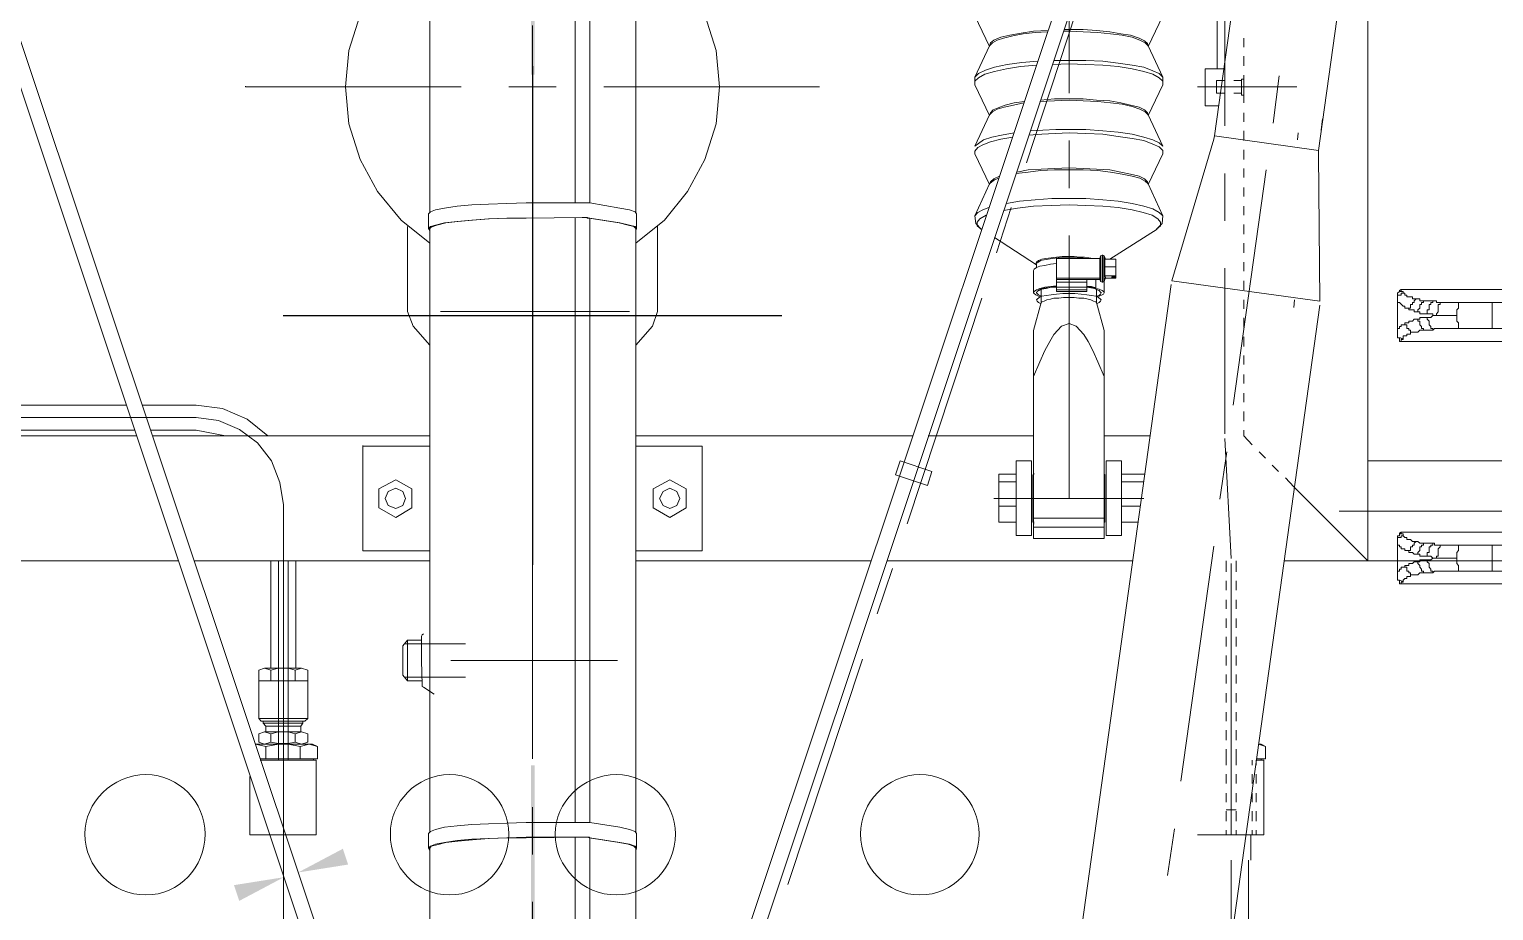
# Model space of a CAD drawing. Header units: millimetres. Extents: x 25083 to 52777, y 24772 to 45779.
# Drawn here: x 49317 to 49610.7, y 36338.2 to 36515 of the extents above; entities that cross this region are included whole.
import ezdxf

# ---------------------------------------------------------------- set-up
doc = ezdxf.new("R2010")
doc.units = ezdxf.units.MM
doc.layers.add('小车', color=7, linetype='Continuous')
doc.styles.get("Standard").update_dxf_attribs({"font": ''})
doc.styles.get('Standard').set_extended_font_data('SimSun')
doc.dimstyles.new('15', dxfattribs={"dimtxt": 15, "dimasz": 10, "dimexe": 2, "dimexo": 1, "dimgap": 1, "dimtad": 1, "dimdsep": 46, "dimtxsty": 'Standard', "dimcen": 2.5, "dimadec": 0, "dimazin": 0, "dimtfac": 1, "dimtmove": 2, "dimatfit": 3, "dimfxl": 1, "dimtolj": 1, "dimarcsym": 0})

# ---------------------------------------------------------------- blocks, each defined once
blk = doc.blocks.new('zw$D2F4')
h = blk.add_hatch(color=7)
edge = h.paths.add_edge_path(flags=0)
edge.add_spline(control_points=[(528.44, 625.37), (528.44, 625.37), (528.44, 636.14), (528.44, 636.14), (528.44, 636.14), (527.7, 636.14), (527.7, 636.14), (527.7, 636.14), (527.7, 625.37), (527.7, 625.37), (527.7, 625.37), (528.44, 625.37), (528.44, 625.37), (528.44, 625.37), (528.44, 625.37), (528.44, 625.37)], knot_values=[0, 0, 0, 0, 1, 1, 1, 2, 2, 2, 3, 3, 3, 4, 4, 4, 5, 5, 5, 5], degree=3, periodic=0)
edge = h.paths.add_edge_path(flags=0)
edge.add_spline(control_points=[(528.44, 646.91), (528.44, 646.91), (528.44, 678.84), (528.44, 678.84), (528.44, 678.84), (527.7, 678.84), (527.7, 678.84), (527.7, 678.84), (527.7, 646.91), (527.7, 646.91), (527.7, 646.91), (528.44, 646.91), (528.44, 646.91), (528.44, 646.91), (528.44, 646.91), (528.44, 646.91)], knot_values=[0, 0, 0, 0, 1, 1, 1, 2, 2, 2, 3, 3, 3, 4, 4, 4, 5, 5, 5, 5], degree=3, periodic=0)
edge = h.paths.add_edge_path(flags=0)
edge.add_spline(control_points=[(528.44, 689.24), (528.44, 689.24), (528.44, 700.01), (528.44, 700.01), (528.44, 700.01), (527.7, 700.01), (527.7, 700.01), (527.7, 700.01), (527.7, 689.24), (527.7, 689.24), (527.7, 689.24), (528.44, 689.24), (528.44, 689.24), (528.44, 689.24), (528.44, 689.24), (528.44, 689.24)], knot_values=[0, 0, 0, 0, 1, 1, 1, 2, 2, 2, 3, 3, 3, 4, 4, 4, 5, 5, 5, 5], degree=3, periodic=0)
edge = h.paths.add_edge_path(flags=0)
edge.add_spline(control_points=[(528.44, 710.78), (528.44, 710.78), (528.44, 742.72), (528.44, 742.72), (528.44, 742.72), (527.7, 742.72), (527.7, 742.72), (527.7, 742.72), (527.7, 710.78), (527.7, 710.78), (527.7, 710.78), (528.44, 710.78), (528.44, 710.78), (528.44, 710.78), (528.44, 710.78), (528.44, 710.78)], knot_values=[0, 0, 0, 0, 1, 1, 1, 2, 2, 2, 3, 3, 3, 4, 4, 4, 5, 5, 5, 5], degree=3, periodic=0)
h = blk.add_hatch(color=7)
edge = h.paths.add_edge_path(flags=0)
edge.add_spline(control_points=[(528.44, 369.87), (528.44, 369.87), (528.44, 380.64), (528.44, 380.64), (528.44, 380.64), (527.7, 380.64), (527.7, 380.64), (527.7, 380.64), (527.7, 369.87), (527.7, 369.87), (527.7, 369.87), (528.44, 369.87), (528.44, 369.87), (528.44, 369.87), (528.44, 369.87), (528.44, 369.87)], knot_values=[0, 0, 0, 0, 1, 1, 1, 2, 2, 2, 3, 3, 3, 4, 4, 4, 5, 5, 5, 5], degree=3, periodic=0)
edge = h.paths.add_edge_path(flags=0)
edge.add_spline(control_points=[(528.44, 391.04), (528.44, 391.04), (528.44, 422.98), (528.44, 422.98), (528.44, 422.98), (527.7, 422.98), (527.7, 422.98), (527.7, 422.98), (527.7, 391.04), (527.7, 391.04), (527.7, 391.04), (528.44, 391.04), (528.44, 391.04), (528.44, 391.04), (528.44, 391.04), (528.44, 391.04)], knot_values=[0, 0, 0, 0, 1, 1, 1, 2, 2, 2, 3, 3, 3, 4, 4, 4, 5, 5, 5, 5], degree=3, periodic=0)
edge = h.paths.add_edge_path(flags=0)
edge.add_spline(control_points=[(528.44, 433.75), (528.44, 433.75), (528.44, 444.52), (528.44, 444.52), (528.44, 444.52), (527.7, 444.52), (527.7, 444.52), (527.7, 444.52), (527.7, 433.75), (527.7, 433.75), (527.7, 433.75), (528.44, 433.75), (528.44, 433.75), (528.44, 433.75), (528.44, 433.75), (528.44, 433.75)], knot_values=[0, 0, 0, 0, 1, 1, 1, 2, 2, 2, 3, 3, 3, 4, 4, 4, 5, 5, 5, 5], degree=3, periodic=0)
edge = h.paths.add_edge_path(flags=0)
edge.add_spline(control_points=[(528.44, 454.91), (528.44, 454.91), (528.44, 486.85), (528.44, 486.85), (528.44, 486.85), (527.7, 486.85), (527.7, 486.85), (527.7, 486.85), (527.7, 454.91), (527.7, 454.91), (527.7, 454.91), (528.44, 454.91), (528.44, 454.91), (528.44, 454.91), (528.44, 454.91), (528.44, 454.91)], knot_values=[0, 0, 0, 0, 1, 1, 1, 2, 2, 2, 3, 3, 3, 4, 4, 4, 5, 5, 5, 5], degree=3, periodic=0)
for p, q in [((527.99, 627.09), (527.99, 527.09)), ((477.99, 577.09), (577.99, 577.09))]:
    blk.add_line(p, q)
at = {"color": 7, "lineweight": 5}
for points in [[(701.87, 581.92), (701.5, 581.55), (701.5, 580.81)], [(968.13, 582.29), (702.24, 582.29)], [(702.24, 582.29), (702.24, 581.92)], [(702.24, 581.92), (702.61, 581.92), (702.61, 581.55)], [(702.61, 581.55), (702.24, 581.55), (702.24, 581.18), (701.5, 581.18), (701.5, 580.81)], [(701.5, 580.81), (701.5, 580.06)], [(701.5, 580.06), (701.5, 574.12)], [(703.73, 578.21), (703.73, 578.58), (702.98, 578.58), (702.98, 578.95), (702.61, 578.95), (701.87, 579.69), (701.5, 579.69), (701.5, 580.06)], [(702.61, 581.55), (702.98, 581.55), (702.98, 581.18), (703.35, 581.18), (703.35, 580.81), (704.47, 580.81), (704.47, 580.43), (704.84, 580.43), (705.21, 580.43)], [(705.21, 580.43), (704.84, 580.06), (704.84, 579.69), (704.47, 579.69), (704.47, 579.32), (704.1, 579.32), (704.1, 578.58), (703.73, 578.58), (703.73, 578.21)], [(705.21, 580.43), (705.95, 580.43), (705.95, 580.06), (706.7, 580.06)], [(706.7, 580.06), (706.7, 579.69), (706.32, 579.69), (706.32, 579.32), (705.95, 579.32), (705.95, 578.58), (705.58, 578.21), (705.58, 577.83)], [(706.7, 580.06), (708.55, 580.06)], [(708.55, 580.06), (708.55, 579.69), (708.18, 579.69), (708.18, 579.32), (707.81, 579.32), (707.81, 578.21), (707.44, 578.21), (707.44, 577.46)], [(708.55, 580.06), (709.3, 580.06), (709.3, 579.69), (710.41, 579.69)], [(710.41, 579.69), (710.04, 579.69), (710.04, 579.32), (709.67, 579.32), (709.67, 578.21), (709.67, 577.83), (709.3, 577.46), (709.3, 577.09)], [(710.41, 579.69), (714.12, 579.69)], [(714.12, 579.69), (713.75, 579.69), (713.75, 578.58), (713.38, 578.21), (713.38, 577.09)], [(953.65, 579.69), (714.12, 579.69)], [(720.44, 574.49), (720.44, 579.69)], [(705.58, 576.35), (704.84, 576.35), (704.47, 575.98), (703.73, 575.98), (703.73, 575.61), (702.98, 575.61)], [(703.73, 578.21), (704.84, 578.21), (704.84, 577.83), (705.58, 577.83)], [(705.58, 577.83), (705.95, 577.83), (705.95, 577.46), (707.44, 577.46)], [(705.58, 576.35), (705.95, 576.35), (705.95, 576.72), (707.44, 576.72)], [(706.7, 574.12), (706.7, 574.49), (706.32, 574.49), (706.32, 574.86), (705.95, 575.24), (705.95, 575.98), (705.58, 575.98), (705.58, 576.35)], [(709.3, 577.09), (708.55, 577.09), (708.55, 577.46), (707.44, 577.46)], [(713.38, 577.09), (708.55, 577.09), (708.18, 576.72), (707.44, 576.72)], [(708.55, 574.12), (708.55, 574.49), (708.18, 574.49), (708.18, 574.86), (707.81, 575.24), (707.81, 575.98), (707.44, 576.35), (707.44, 576.72)], [(713.38, 577.09), (709.3, 577.09)], [(713.38, 577.09), (713.38, 575.98), (713.75, 575.61), (713.75, 574.49), (714.12, 574.49)], [(701.5, 574.12), (701.5, 574.49), (701.87, 574.49), (701.87, 574.86), (702.24, 574.86), (702.24, 575.24), (702.98, 575.24), (702.98, 575.61)], [(701.5, 574.12), (701.5, 572.64)], [(702.61, 572.26), (702.61, 573.01), (703.35, 573.01), (703.35, 573.38), (704.1, 573.38), (704.1, 573.75), (704.47, 573.75)], [(702.98, 575.61), (702.98, 575.24), (703.35, 575.24), (703.35, 574.49), (703.73, 574.49), (703.73, 574.12), (704.1, 574.12), (704.1, 573.75), (704.47, 573.75)], [(706.7, 574.12), (705.95, 574.12), (705.58, 573.75), (704.47, 573.75)], [(708.55, 574.12), (706.7, 574.12)], [(714.12, 574.49), (708.92, 574.49), (708.55, 574.12)], [(953.65, 574.49), (714.12, 574.49)], [(701.5, 572.64), (701.87, 572.64), (701.87, 571.89), (702.24, 571.89)], [(702.61, 572.26), (702.24, 572.26), (702.24, 571.89)], [(702.24, 571.89), (968.13, 571.89)], [(701.87, 533.27), (701.87, 532.9), (701.5, 532.9), (701.5, 532.16)], [(702.61, 532.9), (702.24, 532.9), (702.24, 532.53), (701.5, 532.53), (701.5, 532.16)], [(701.5, 532.16), (701.5, 531.41)], [(968.13, 533.64), (702.24, 533.64)], [(702.24, 533.64), (702.24, 533.27)], [(702.24, 533.27), (702.61, 533.27), (702.61, 532.9)], [(702.61, 532.9), (702.98, 532.53), (703.35, 532.53), (703.35, 532.16), (704.1, 532.16), (704.47, 531.79), (704.84, 531.79), (705.21, 531.79)], [(705.21, 531.79), (704.84, 531.41), (704.84, 531.04), (704.47, 531.04), (704.47, 530.67), (704.1, 530.67), (704.1, 529.93), (703.73, 529.93), (703.73, 529.56)], [(705.21, 531.79), (705.58, 531.79), (705.95, 531.41), (706.7, 531.41)], [(701.5, 531.41), (701.5, 525.47)], [(703.73, 529.56), (703.73, 529.93), (702.98, 529.93), (702.98, 530.3), (702.24, 530.3), (702.24, 530.67), (701.87, 530.67), (701.87, 531.04), (701.5, 531.04), (701.5, 531.41)], [(703.73, 529.56), (704.47, 529.56), (704.84, 529.19), (705.58, 529.19)], [(706.7, 531.41), (706.7, 531.04), (706.32, 531.04), (706.32, 530.67), (705.95, 530.67), (705.95, 529.93), (705.58, 529.56), (705.58, 529.19)], [(705.58, 529.19), (705.95, 529.19), (705.95, 528.82), (707.44, 528.82)], [(706.7, 531.41), (708.55, 531.41)], [(708.55, 531.41), (708.55, 531.04), (708.18, 531.04), (708.18, 530.67), (707.81, 530.67), (707.81, 529.56), (707.44, 529.56), (707.44, 528.82)], [(709.3, 528.44), (708.55, 528.44), (708.18, 528.82), (707.44, 528.82)], [(708.55, 531.41), (708.92, 531.41), (708.92, 531.04), (710.41, 531.04)], [(710.41, 531.04), (710.04, 531.04), (710.04, 530.67), (709.67, 530.3), (709.67, 529.56), (709.67, 528.82), (709.3, 528.82), (709.3, 528.44)], [(710.41, 531.04), (714.12, 531.04)], [(714.12, 531.04), (713.75, 531.04), (713.75, 529.93), (713.38, 529.56), (713.38, 528.44)], [(953.65, 531.04), (714.12, 531.04)], [(720.44, 525.84), (720.44, 531.04)], [(701.5, 525.47), (701.5, 525.84), (701.87, 525.84), (701.87, 526.22), (702.24, 526.22), (702.24, 526.59), (702.98, 526.59), (702.98, 526.96)], [(705.58, 527.7), (704.84, 527.7), (704.47, 527.33), (703.73, 527.33), (703.73, 526.96), (702.98, 526.96)], [(702.98, 526.96), (702.98, 526.59), (703.35, 526.59), (703.35, 525.84), (703.73, 525.84), (703.73, 525.47), (704.1, 525.47), (704.1, 525.1), (704.47, 525.1)], [(705.58, 527.7), (705.95, 527.7), (705.95, 528.07), (707.44, 528.07)], [(706.7, 525.47), (706.7, 525.84), (706.32, 525.84), (706.32, 526.22), (705.95, 526.59), (705.95, 526.96), (705.58, 527.33), (705.58, 527.7)], [(713.38, 528.44), (708.55, 528.44), (708.18, 528.07), (707.44, 528.07)], [(708.55, 525.47), (708.55, 525.84), (708.18, 525.84), (708.18, 526.22), (707.81, 526.59), (707.81, 527.33), (707.44, 527.7), (707.44, 528.07)], [(714.12, 525.84), (708.92, 525.84), (708.55, 525.47)], [(713.38, 528.44), (709.3, 528.44)], [(713.38, 528.44), (713.38, 527.33), (713.75, 526.96), (713.75, 525.84), (714.12, 525.84)], [(953.65, 525.84), (714.12, 525.84)], [(701.5, 525.47), (701.5, 523.99)], [(701.5, 523.99), (701.87, 523.99), (701.87, 523.24), (702.24, 523.24)], [(702.61, 523.62), (702.24, 523.62), (702.24, 523.24)], [(702.24, 523.24), (968.13, 523.24)], [(702.61, 523.62), (702.61, 523.99), (702.98, 524.36), (703.35, 524.36), (703.35, 524.73), (704.1, 524.73), (704.1, 525.1), (704.47, 525.1)], [(706.7, 525.47), (705.95, 525.47), (705.58, 525.1), (704.47, 525.1)], [(708.55, 525.47), (706.7, 525.47)]]:
    blk.add_lwpolyline(points, dxfattribs=at)
for points in [[(702.24, 582.29), (701.87, 582.29), (701.87, 581.92), (701.87, 581.92)], [(702.24, 581.92), (702.24, 581.92), (701.87, 581.92), (701.87, 581.92)], [(702.24, 581.92), (702.24, 581.92), (702.24, 581.92), (702.24, 581.92)], [(702.98, 575.61), (702.98, 575.61), (702.98, 575.61), (702.98, 575.61)], [(704.47, 573.75), (704.47, 573.75), (704.47, 573.75), (704.47, 573.75)], [(701.5, 572.64), (701.87, 572.64), (702.24, 572.64), (702.61, 572.26)], [(702.24, 533.64), (701.87, 533.64), (701.87, 533.27), (701.87, 533.27)], [(702.24, 533.27), (702.24, 533.27), (701.87, 533.27), (701.87, 533.27)], [(702.24, 533.27), (702.24, 533.27), (702.24, 533.27), (702.24, 533.27)], [(702.98, 526.96), (702.98, 526.96), (702.98, 526.96), (702.98, 526.96)], [(701.5, 523.99), (701.87, 523.99), (702.24, 523.99), (702.61, 523.62)], [(704.47, 525.1), (704.47, 525.1), (704.47, 525.1), (704.47, 525.1)]]:
    blk.add_open_spline(points, degree=3, dxfattribs=at)
for points in [[(450.46, 484.99), (443.77, 484.99), (438.2, 479.42), (438.2, 473.11), (438.2, 466.43), (443.77, 460.86), (450.46, 460.86), (457.14, 460.86), (462.34, 466.43), (462.34, 473.11), (462.34, 479.42), (457.14, 484.99), (450.46, 484.99)], [(511.36, 484.99), (504.68, 484.99), (499.48, 479.42), (499.48, 473.11), (499.48, 466.43), (504.68, 460.86), (511.36, 460.86), (518.05, 460.86), (523.24, 466.43), (523.24, 473.11), (523.24, 479.42), (518.05, 484.99), (511.36, 484.99)], [(544.78, 484.99), (538.1, 484.99), (532.53, 479.42), (532.53, 473.11), (532.53, 466.43), (538.1, 460.86), (544.78, 460.86), (551.47, 460.86), (556.67, 466.43), (556.67, 473.11), (556.67, 479.42), (551.47, 484.99), (544.78, 484.99)], [(605.69, 484.99), (599, 484.99), (593.8, 479.42), (593.8, 473.11), (593.8, 466.43), (599, 460.86), (605.69, 460.86), (612.37, 460.86), (617.57, 466.43), (617.57, 473.11), (617.57, 479.42), (612.37, 484.99), (605.69, 484.99)]]:
    blk.add_open_spline(points, degree=3, knots=[0, 0, 0, 0, 1, 1, 1, 2, 2, 2, 3, 3, 3, 4, 4, 4, 4], dxfattribs=at)
blk = doc.blocks.new('*D472')
at = {"layer": 'DEFPOINTS', "color": 0}
for p in [(36501.16, 116657.07), (36500.2, 116654.2), (36536.62, 116645.22)]:
    blk.add_point(p, dxfattribs=at)
at = {"layer": '小车', "color": 0, "linetype": 'Continuous', "lineweight": -2}
for p, q in [((36539.79, 116654.71), (36542.96, 116664.19)), ((36502.11, 116656.75), (36538.52, 116644.59)), ((36501.15, 116653.88), (36537.56, 116641.72)), ((36535.67, 116642.36), (36536.62, 116645.22)), ((36532.5, 116632.87), (36529.33, 116623.39))]:
    blk.add_line(p, q, dxfattribs=at)
at = {"layer": '小车', "color": 0}
for points in [[(36538.21, 116655.24), (36541.37, 116654.18), (36536.62, 116645.22)], [(36530.92, 116633.4), (36534.08, 116632.34), (36535.67, 116642.36)]]:
    blk.add_solid(points, dxfattribs=at)
at = {"layer": '小车', "color": 0, "insert": (36529.63, 116624.28), "char_height": 15, "attachment_point": 5, "rotation": 71.5322}
blk.add_mtext('\\A1;3.02', dxfattribs=at)
blk = doc.blocks.new('A$C1A4175F5')
at = {"layer": '小车', "color": 1, "lineweight": 0}
for points in [[(641.414, 664.792), (641.414, 721.066)], [(715.887, 656.393), (717.287, 656.533)], [(726.526, 636.375), (726.526, 656.253)], [(719.246, 651.493), (728.765, 652.753)], [(662.692, 643.514), (709.867, 650.093)], [(571.422, 643.094), (514.587, 643.094)], [(576.461, 643.094), (630.915, 643.094)], [(631.895, 643.094), (655.973, 641.834)], [(643.794, 640.854), (653.313, 642.254)], [(690.129, 641.834), (656.953, 641.834)], [(709.167, 641.834), (699.648, 641.834)], [(766.282, 641.834), (718.686, 641.834)], [(587.24, 633.015), (634.415, 639.594)], [(568.342, 630.355), (577.721, 631.755)], [(643.934, 625.596), (643.934, 595.499)], [(711.267, 602.078), (756.483, 616.917)], [(643.934, 610.617), (696.709, 610.617)], [(706.228, 610.617), (715.747, 610.617)], [(725.266, 610.617), (773.001, 610.617)], [(693.209, 596.059), (702.308, 598.999)], [(638.895, 578.141), (684.11, 593.119)], [(620.837, 572.121), (629.936, 575.201)], [(566.522, 554.203), (611.737, 569.182)], [(726.526, 517.247), (726.526, 560.502)], [(611.457, 486.59), (611.457, 520.047)], [(681.45, 484.49), (681.45, 522.426)], [(726.526, 498.209), (726.526, 507.728)], [(515.427, 502.968), (563.022, 502.968)], [(515.427, 502.968), (563.022, 502.968)], [(572.541, 502.968), (582.06, 502.968)], [(572.541, 502.968), (582.06, 502.968)], [(591.719, 502.968), (621.256, 502.968)], [(591.719, 502.968), (621.256, 502.968)], [(621.256, 502.968), (662.552, 502.968)], [(621.256, 502.968), (662.552, 502.968)], [(664.512, 502.968), (712.247, 502.968)], [(672.211, 502.968), (681.73, 502.968)], [(672.211, 502.968), (681.73, 502.968)], [(691.249, 502.968), (738.844, 502.968)], [(691.249, 502.968), (738.844, 502.968)], [(721.766, 502.968), (731.285, 502.968)], [(608.098, 489.53), (608.098, 477.351)], [(614.817, 489.53), (614.817, 477.351)], [(726.526, 445.434), (726.526, 488.69)], [(576.461, 452.994), (544.124, 452.994)], [(576.461, 452.994), (642.674, 452.994)], [(660.172, 435.495), (659.613, 439.975), (657.793, 444.174), (655.133, 447.814), (651.493, 450.614), (647.154, 452.294), (642.674, 452.994)], [(660.172, 381.601), (660.172, 435.495)]]:
    blk.add_lwpolyline(points, dxfattribs=at)
at = {"layer": '小车', "color": 7, "lineweight": 0}
for points in [[(631.475, 670.531), (631.475, 713.087)], [(651.493, 670.531), (651.493, 713.087)], [(713.787, 660.592), (971.501, 696.569)], [(631.475, 670.531), (631.475, 653.733)], [(631.475, 670.531), (646.314, 655.693)], [(666.472, 670.531), (631.475, 670.531)], [(785.46, 670.531), (631.475, 670.531)], [(651.493, 670.531), (631.475, 670.531)], [(716.727, 639.734), (898.008, 665.072)], [(530.126, 639.594), (682.71, 660.872)], [(683.55, 660.872), (713.087, 660.592)], [(683.55, 660.872), (687.61, 631.195)], [(720.086, 661.432), (717.847, 661.152)], [(713.087, 660.592), (713.787, 660.592)], [(716.727, 639.734), (713.787, 660.592)], [(683.83, 655.833), (682.29, 655.693)], [(247.215, 442.635), (867.071, 649.533)], [(576.461, 646.034), (576.461, 649.673)], [(576.461, 646.034), (576.461, 649.673)], [(576.461, 649.673), (591.44, 649.673)], [(591.44, 649.673), (591.44, 648.133)], [(591.719, 649.953), (594.239, 649.953)], [(591.719, 649.953), (591.719, 648.133)], [(594.659, 648.553), (594.239, 649.953)], [(594.659, 649.113), (594.239, 649.953)], [(246.235, 445.574), (853.493, 648.133)], [(571.422, 646.594), (349.684, 646.594)], [(571.422, 647.014), (576.461, 647.014)], [(591.44, 649.113), (591.44, 648.133)], [(591.44, 649.113), (591.719, 649.113)], [(594.659, 649.113), (594.659, 648.553)], [(722.746, 640.574), (722.746, 637.915)], [(730.165, 641.694), (730.165, 637.915)], [(687.61, 631.195), (716.027, 639.594)], [(730.165, 637.915), (722.746, 637.915)], [(830.115, 640.294), (730.165, 640.294)], [(229.857, 567.502), (686.91, 631.055)], [(700.628, 629.375), (699.088, 629.235), (697.969, 628.116)], [(702.868, 610.617), (702.728, 613.977), (702.588, 617.337), (702.308, 620.416), (701.888, 623.216), (701.328, 625.456), (700.768, 627.276), (700.068, 628.396), (699.368, 628.955), (698.669, 628.955), (697.969, 628.116)], [(704.128, 610.617), (704.128, 613.977), (703.848, 617.337), (703.568, 620.416), (703.148, 623.216), (702.588, 625.596), (702.028, 627.416), (701.328, 628.675), (700.628, 629.375)], [(707.068, 626.436), (700.628, 629.375)], [(713.087, 629.375), (706.928, 626.436)], [(717.287, 610.617), (717.147, 613.977), (717.007, 617.337), (716.587, 620.416), (716.167, 623.216), (715.747, 625.596), (715.047, 627.416), (714.487, 628.675), (713.787, 629.375), (713.087, 629.375)], [(717.987, 610.617), (717.987, 613.977), (717.707, 617.337), (717.427, 620.416), (717.007, 623.216), (716.447, 625.596), (715.887, 627.416), (715.327, 628.675), (714.627, 629.375)], [(720.926, 626.436), (714.627, 629.375)], [(726.946, 629.375), (720.786, 626.436)], [(731.145, 610.617), (731.005, 613.977), (730.865, 617.337), (730.585, 620.416), (730.165, 623.216), (729.605, 625.596), (729.045, 627.416), (728.345, 628.675), (727.646, 629.375), (726.946, 629.375)], [(728.485, 629.375), (726.946, 629.375)], [(731.845, 610.617), (731.845, 613.977), (731.705, 617.337), (731.285, 620.416), (730.865, 623.216), (730.445, 625.596), (729.745, 627.416), (729.185, 628.675), (728.485, 629.375)], [(734.785, 626.436), (728.485, 629.375)], [(740.804, 629.375), (734.645, 626.436)], [(648.834, 621.116), (648.834, 625.736)], [(656.533, 617.617), (656.533, 626.856)], [(697.969, 628.256), (691.949, 618.737)], [(710.287, 610.617), (710.147, 613.417), (710.007, 616.077), (709.867, 618.737), (709.447, 620.976), (709.027, 622.936), (708.608, 624.616), (708.048, 625.736), (707.488, 626.296), (706.928, 626.436)], [(709.867, 610.617), (709.867, 613.417), (709.727, 616.357), (709.447, 618.876), (709.027, 621.256), (708.608, 623.216), (708.188, 624.756), (707.628, 625.876), (707.068, 626.436)], [(724.146, 610.617), (724.146, 613.417), (723.866, 616.077), (723.726, 618.737), (723.306, 620.976), (722.886, 622.936), (722.466, 624.616), (721.906, 625.736), (721.346, 626.296), (720.786, 626.436)], [(723.866, 610.617), (723.726, 613.417), (723.586, 616.357), (723.306, 618.876), (723.026, 621.256), (722.606, 623.216), (722.046, 624.756), (721.486, 625.876), (720.926, 626.436)], [(738.004, 610.617), (738.004, 613.417), (737.864, 616.077), (737.585, 618.737), (737.165, 620.976), (736.885, 622.936), (736.325, 624.616), (735.765, 625.736), (735.205, 626.296), (734.645, 626.436)], [(737.725, 610.617), (737.585, 613.417), (737.445, 616.357), (737.165, 618.876), (736.885, 621.256), (736.465, 623.216), (735.905, 624.756), (735.345, 625.876), (734.785, 626.436)], [(631.475, 623.356), (631.475, 574.081)], [(639.175, 621.116), (639.175, 624.476)], [(642.394, 621.116), (642.394, 624.896)], [(647.294, 621.116), (647.294, 625.596)], [(636.515, 618.037), (636.515, 621.116)], [(651.493, 621.116), (636.515, 621.116)], [(651.493, 618.037), (651.493, 621.116)], [(688.17, 619.996), (688.17, 617.897)], [(688.31, 619.996), (688.17, 619.996)], [(688.31, 619.996), (688.45, 619.996)], [(688.31, 619.156), (688.31, 619.996)], [(688.45, 619.996), (688.45, 619.156)], [(688.59, 619.996), (688.45, 619.996)], [(690.409, 619.996), (688.59, 619.996)], [(688.59, 619.996), (688.59, 617.757)], [(691.949, 619.996), (690.409, 619.996)], [(690.409, 619.996), (690.409, 617.757)], [(691.949, 619.996), (691.949, 617.757)], [(635.955, 617.617), (635.955, 603.478)], [(635.955, 617.617), (638.195, 617.617)], [(636.515, 618.037), (651.493, 618.037)], [(638.195, 617.617), (638.195, 603.478)], [(638.195, 617.617), (640.015, 617.617)], [(639.175, 617.757), (639.175, 617.617)], [(639.175, 617.757), (648.694, 617.757)], [(640.015, 617.617), (640.015, 603.478)], [(640.015, 617.617), (668.432, 617.617)], [(641.274, 618.037), (641.414, 618.037)], [(646.594, 618.037), (646.734, 618.037)], [(648.834, 617.617), (648.694, 617.757)], [(668.432, 617.617), (670.951, 617.617), (672.911, 617.617), (675.711, 617.617), (677.251, 617.617), (677.671, 617.617)], [(668.432, 603.478), (671.371, 604.738), (673.611, 605.718), (675.431, 606.698), (676.831, 607.538), (678.511, 609.078), (679.071, 610.617), (678.511, 612.017), (676.831, 613.557), (675.431, 614.397), (673.611, 615.377), (671.371, 616.357), (668.432, 617.617)], [(683.27, 616.077), (677.671, 617.617)], [(685.09, 610.617), (685.09, 611.737), (684.95, 612.997), (684.81, 614.117), (684.67, 615.097), (684.53, 615.937), (684.25, 616.497), (683.97, 616.917), (683.83, 617.057), (683.55, 616.917), (683.27, 616.637), (682.99, 616.077)], [(685.23, 617.617), (684.95, 617.477), (684.81, 617.197), (684.53, 616.637), (684.39, 616.077)], [(685.23, 617.057), (684.95, 616.917), (684.67, 616.637), (684.53, 616.077)], [(686.49, 614.117), (686.35, 615.097), (686.07, 615.937), (685.93, 616.637), (685.65, 617.197), (685.51, 617.477), (685.23, 617.617)], [(687.47, 617.617), (685.23, 617.617)], [(686.35, 614.117), (686.21, 614.957), (686.07, 615.657), (685.79, 616.217), (685.65, 616.637), (685.37, 616.917), (685.23, 617.057)], [(686.35, 614.117), (686.21, 614.957), (686.07, 615.657), (685.79, 616.217), (685.65, 616.637), (685.37, 616.917), (685.23, 617.057)], [(685.23, 617.057), (685.37, 617.057)], [(687.47, 617.617), (687.33, 617.337)], [(690.689, 617.337), (690.129, 617.337), (689.709, 617.337), (689.15, 617.337), (688.73, 617.337), (688.31, 617.337), (688.03, 617.337), (687.75, 617.337), (687.47, 617.337), (687.33, 617.337)], [(687.33, 617.337), (687.33, 617.197)], [(690.689, 617.197), (690.129, 617.197), (689.709, 617.197), (689.15, 617.197), (688.73, 617.197), (688.31, 617.197), (688.03, 617.197), (687.75, 617.197), (687.47, 617.197), (687.33, 617.197)], [(687.33, 617.197), (687.47, 616.917)], [(688.31, 617.897), (687.47, 617.617)], [(690.549, 617.617), (690.129, 617.617), (689.709, 617.617), (689.289, 617.617), (688.73, 617.617), (688.45, 617.617), (688.03, 617.617), (687.75, 617.617), (687.61, 617.617), (687.47, 617.617)], [(690.549, 616.917), (690.129, 616.917), (689.709, 616.917), (689.289, 616.917), (688.73, 616.917), (688.45, 616.917), (688.03, 616.917), (687.75, 616.917), (687.61, 616.917), (687.47, 616.917)], [(687.47, 616.917), (688.03, 616.777)], [(688.45, 619.156), (688.31, 619.156)], [(688.31, 617.897), (688.59, 617.757)], [(688.59, 617.757), (690.409, 617.757)], [(690.409, 617.757), (691.949, 617.757)], [(692.649, 617.617), (692.509, 617.617), (692.229, 617.617), (691.949, 617.617), (691.529, 617.617), (691.109, 617.617), (690.549, 617.617)], [(692.649, 616.917), (692.509, 616.917), (692.229, 616.917), (691.949, 616.917), (691.529, 616.917), (691.109, 616.917), (690.549, 616.917)], [(692.789, 617.337), (692.649, 617.337), (692.369, 617.337), (691.949, 617.337), (691.669, 617.337), (691.109, 617.337), (690.689, 617.337)], [(692.789, 617.197), (692.649, 617.197), (692.369, 617.197), (691.949, 617.197), (691.669, 617.197), (691.109, 617.197), (690.689, 617.197)], [(692.649, 617.617), (691.949, 617.897)], [(692.089, 616.777), (692.649, 616.917)], [(692.789, 617.337), (692.649, 617.617)], [(692.649, 616.917), (692.789, 617.197)], [(692.789, 617.197), (692.789, 617.337)], [(685.93, 616.077), (683.13, 616.077)], [(683.27, 605.018), (683.41, 605.158), (683.55, 605.578), (683.83, 606.138), (683.97, 606.838), (684.11, 607.538), (684.11, 608.518), (684.25, 609.497), (684.25, 610.617), (684.25, 611.597), (684.11, 612.577), (684.11, 613.557), (683.97, 614.397), (683.83, 614.957), (683.55, 615.517), (683.41, 615.937), (683.27, 616.077)], [(685.51, 614.117), (685.65, 614.117)], [(685.79, 614.117), (685.51, 614.117)], [(685.51, 608.098), (685.51, 614.117)], [(685.51, 614.117), (685.51, 608.098)], [(686.35, 614.117), (685.79, 614.117)], [(685.79, 608.098), (685.79, 614.117)], [(686.21, 615.517), (686.21, 615.937)], [(687.89, 615.937), (686.21, 615.937)], [(686.49, 614.117), (686.49, 615.097), (686.21, 615.937)], [(686.49, 614.117), (686.35, 614.817), (686.21, 615.517)], [(687.33, 614.117), (686.35, 614.117)], [(686.35, 608.098), (686.35, 614.117)], [(687.75, 614.117), (687.33, 614.117)], [(687.33, 608.098), (687.33, 614.117)], [(687.89, 614.117), (687.75, 614.117)], [(687.89, 616.777), (687.89, 614.537)], [(688.17, 616.777), (687.89, 616.777)], [(687.89, 614.117), (687.89, 614.257), (687.89, 614.397), (687.89, 614.537)], [(687.89, 608.098), (687.89, 614.117)], [(688.17, 608.098), (688.17, 616.777)], [(692.089, 616.777), (688.17, 616.777)], [(692.089, 608.098), (692.089, 616.777)], [(692.509, 610.617), (692.509, 611.597), (692.369, 612.717), (692.369, 613.697), (692.229, 614.537), (692.089, 615.377)], [(692.229, 610.617), (692.229, 611.737), (692.229, 612.857), (692.089, 613.977)], [(682.99, 605.018), (683.27, 604.458), (683.55, 604.178), (683.83, 604.038), (683.97, 604.178), (684.25, 604.598), (684.53, 605.158), (684.67, 605.998), (684.81, 606.978), (684.95, 608.098), (685.09, 609.357), (685.09, 610.617)], [(685.23, 604.038), (685.51, 604.178), (685.65, 604.598), (685.93, 605.158), (686.07, 605.998), (686.35, 606.978), (686.35, 608.098)], [(685.23, 603.478), (685.51, 603.618), (685.79, 604.038), (686.07, 604.738), (686.35, 605.718), (686.49, 606.838), (686.63, 608.098)], [(685.23, 604.038), (685.51, 604.178), (685.79, 604.598), (686.07, 605.158), (686.21, 605.998), (686.35, 606.978), (686.49, 608.098)], [(685.51, 608.098), (685.79, 608.098)], [(685.51, 608.098), (685.65, 608.098)], [(685.79, 608.098), (686.35, 608.098)], [(686.35, 607.538), (686.49, 608.098)], [(686.35, 608.098), (687.33, 608.098)], [(686.49, 608.098), (686.63, 608.098)], [(686.49, 608.098), (686.63, 608.098)], [(686.63, 608.098), (686.77, 608.098)], [(687.33, 608.098), (687.89, 608.098)], [(687.89, 608.098), (688.17, 608.098)], [(688.17, 608.098), (692.089, 608.098)], [(689.709, 603.478), (689.989, 603.618), (690.269, 604.038), (690.549, 604.738), (690.689, 605.718), (690.969, 606.838), (691.109, 608.098)], [(690.969, 604.038), (691.249, 604.178), (691.389, 604.458), (691.669, 604.878), (691.809, 605.578), (691.949, 606.418), (692.089, 607.258), (692.229, 608.378), (692.229, 609.357), (692.229, 610.617)], [(690.969, 604.038), (691.109, 603.898), (691.389, 604.038), (691.669, 604.458), (691.949, 605.158), (692.089, 605.858), (692.229, 606.978), (692.369, 608.098), (692.509, 609.217), (692.509, 610.617)], [(701.748, 597.459), (702.168, 600.258), (702.588, 603.478), (702.728, 606.978), (702.868, 610.617)], [(703.148, 598.019), (703.568, 600.678), (703.848, 603.758), (704.128, 607.118), (704.128, 610.617)], [(709.167, 599.978), (709.447, 602.358), (709.727, 604.878), (709.867, 607.678), (709.867, 610.617)], [(709.447, 600.118), (709.867, 602.358), (710.007, 605.018), (710.147, 607.678), (710.287, 610.617)], [(716.867, 602.498), (717.007, 605.158), (717.147, 607.818), (717.287, 610.617)], [(717.707, 602.778), (717.847, 605.298), (717.987, 607.958), (717.987, 610.617)], [(723.586, 604.738), (723.726, 607.678), (723.866, 610.617)], [(723.866, 604.878), (724.146, 607.678), (724.146, 610.617)], [(731.005, 607.258), (731.145, 610.617)], [(731.845, 607.538), (731.845, 610.617)], [(737.725, 609.497), (737.725, 610.617)], [(738.004, 609.637), (738.004, 610.617)], [(686.49, 607.258), (686.35, 607.538)], [(734.645, 594.659), (735.345, 594.799), (735.905, 595.499), (736.465, 596.899), (736.885, 598.719), (737.305, 600.958), (737.725, 603.478), (737.864, 606.418)], [(734.785, 594.659), (735.345, 595.219), (735.905, 596.199), (736.325, 597.459), (736.745, 599.279), (737.165, 601.378), (737.445, 603.758), (737.585, 606.278)], [(635.955, 603.478), (638.195, 603.478)], [(636.515, 599.978), (636.515, 603.058)], [(651.493, 603.058), (636.515, 603.058)], [(638.195, 603.478), (640.015, 603.478)], [(638.895, 603.618), (638.895, 603.478)], [(639.175, 603.618), (639.175, 603.338)], [(639.175, 603.338), (648.694, 603.338)], [(640.015, 603.478), (668.432, 603.478)], [(648.694, 603.338), (648.834, 603.618)], [(648.974, 603.478), (648.974, 603.618)], [(651.493, 599.978), (651.493, 603.058)], [(656.533, 582.34), (656.533, 603.478)], [(677.671, 603.478), (677.251, 603.478), (675.711, 603.478), (672.911, 603.478), (670.951, 603.478), (668.432, 603.478)], [(677.671, 603.478), (683.27, 605.018)], [(683.13, 605.018), (685.93, 605.018)], [(684.39, 605.018), (684.53, 604.458), (684.81, 603.898), (685.09, 603.618), (685.23, 603.478)], [(684.53, 605.018), (684.81, 604.458), (685.09, 604.178), (685.23, 604.038)], [(685.23, 604.038), (685.37, 604.038)], [(685.23, 603.478), (689.709, 603.478)], [(690.269, 604.038), (690.969, 604.038)], [(690.829, 604.038), (696.289, 595.639)], [(726.946, 591.719), (727.646, 591.719), (728.345, 592.419), (729.045, 593.679), (729.605, 595.639), (730.165, 598.019), (730.585, 600.818), (730.865, 604.038)], [(728.485, 591.719), (729.185, 592.419), (729.885, 593.819), (730.445, 595.639), (731.005, 598.159), (731.425, 601.098), (731.705, 604.318)], [(651.493, 599.978), (636.515, 599.978)], [(639.175, 599.978), (639.175, 596.479)], [(642.394, 599.978), (642.394, 596.479)], [(647.294, 599.978), (647.294, 596.479)], [(648.834, 599.978), (648.834, 596.479)], [(713.087, 591.719), (713.647, 591.719), (714.347, 592.279), (714.907, 593.259), (715.467, 594.799), (716.027, 596.899), (716.447, 599.279)], [(714.627, 591.719), (715.187, 592.419), (715.887, 593.399), (716.447, 595.079), (716.867, 597.039), (717.287, 599.558)], [(720.786, 594.659), (721.346, 594.799), (721.906, 595.359), (722.326, 596.339), (722.886, 597.739), (723.306, 599.558), (723.586, 601.658)], [(720.926, 594.659), (721.486, 595.219), (722.046, 596.199), (722.466, 597.599), (722.886, 599.418), (723.306, 601.518)], [(639.175, 596.479), (642.394, 596.479)], [(640.714, 596.479), (640.854, 596.479)], [(642.394, 596.479), (647.294, 596.479)], [(645.474, 596.479), (645.614, 596.479)], [(647.294, 596.479), (648.834, 596.479)], [(706.928, 594.659), (707.488, 594.799), (708.048, 595.499), (708.608, 596.619)], [(707.068, 594.659), (707.488, 595.079), (707.908, 595.639), (708.188, 596.479)], [(697.969, 592.979), (698.669, 592.139), (699.368, 592.139), (700.068, 592.699), (700.768, 593.959)], [(700.628, 591.719), (707.068, 594.659)], [(700.628, 591.719), (701.328, 592.279), (701.888, 593.259), (702.308, 594.519)], [(706.928, 594.659), (713.087, 591.719)], [(714.627, 591.719), (720.926, 594.659)], [(720.786, 594.659), (726.946, 591.719)], [(728.485, 591.719), (734.785, 594.659)], [(734.645, 594.659), (740.804, 591.719)], [(697.969, 593.119), (697.969, 592.839)], [(697.969, 592.979), (699.088, 591.859), (700.628, 591.719)], [(726.946, 591.719), (728.485, 591.719)], [(649.394, 583.04), (646.594, 582.2)], [(646.594, 582.2), (648.694, 575.761)], [(649.394, 583.04), (651.493, 576.741)], [(656.533, 523.686), (656.533, 579.261)], [(648.694, 575.761), (651.493, 576.741)], [(631.475, 570.861), (631.475, 523.686)], [(757.742, 523.686), (753.123, 529.426), (747.384, 534.045), (740.944, 537.545), (733.805, 539.785), (726.526, 540.485), (719.106, 539.785), (711.967, 537.545), (705.528, 534.045), (699.788, 529.426), (695.169, 523.686)], [(633.435, 536.985), (633.435, 523.686)], [(633.435, 536.985), (654.433, 536.985)], [(654.433, 523.686), (654.433, 536.985)], [(640.155, 530.546), (642.114, 533.765)], [(642.114, 533.765), (645.894, 533.765)], [(645.894, 533.765), (647.714, 530.546)], [(642.114, 527.186), (640.155, 530.546)], [(647.714, 530.546), (645.894, 527.186)], [(645.894, 527.186), (642.114, 527.186)], [(678.511, 527.046), (674.731, 523.686)], [(681.45, 528.026), (678.511, 527.046)], [(681.45, 528.026), (698.529, 528.026)], [(573.801, 523.686), (489.81, 523.686)], [(573.801, 523.826), (573.381, 523.686)], [(574.921, 520.467), (574.641, 522.426), (574.221, 523.546), (573.801, 523.826)], [(576.741, 523.826), (573.801, 523.826)], [(574.921, 520.327), (574.641, 522.146), (574.221, 523.266), (573.801, 523.686)], [(578.001, 520.467), (577.581, 522.426), (577.161, 523.546), (576.741, 523.826)], [(698.109, 523.686), (577.021, 523.686)], [(698.109, 523.826), (697.689, 523.686)], [(699.228, 520.467), (698.809, 522.426), (698.529, 523.546), (698.109, 523.826)], [(701.048, 523.826), (698.109, 523.826)], [(699.228, 520.327), (698.809, 522.146), (698.529, 523.266), (698.109, 523.686)], [(702.168, 520.467), (701.888, 522.426), (701.468, 523.546), (701.048, 523.826)], [(822.276, 523.686), (701.328, 523.686)], [(574.921, 520.467), (575.901, 514.447)], [(574.921, 520.327), (575.901, 514.307)], [(578.981, 514.447), (578.001, 520.467)], [(699.228, 520.467), (700.208, 514.447)], [(699.228, 520.327), (700.208, 514.307)], [(703.288, 514.447), (702.168, 520.467)], [(575.901, 514.447), (462.513, 514.447)], [(576.041, 512.907), (576.041, 513.187), (576.041, 513.467), (576.041, 513.747), (576.041, 514.027), (576.041, 514.307), (575.901, 514.447)], [(576.041, 512.907), (576.041, 513.187), (576.041, 513.467), (576.041, 513.607), (576.041, 513.887), (576.041, 514.027), (575.901, 514.307)], [(578.981, 512.907), (578.981, 513.187), (578.981, 513.467), (578.981, 513.747), (578.981, 514.027), (578.981, 514.307), (578.981, 514.447)], [(700.208, 514.447), (578.981, 514.447)], [(700.348, 512.907), (700.348, 513.187), (700.348, 513.467), (700.348, 513.747), (700.348, 514.027), (700.208, 514.307), (700.208, 514.447)], [(700.348, 512.907), (700.348, 513.187), (700.348, 513.467), (700.348, 513.607), (700.348, 513.887), (700.208, 514.027), (700.208, 514.307)], [(703.288, 512.907), (703.288, 513.187), (703.288, 513.467), (703.288, 513.747), (703.288, 514.027), (703.288, 514.307), (703.288, 514.447)], [(824.516, 514.447), (703.288, 514.447)], [(454.674, 511.508), (576.041, 511.508)], [(576.041, 512.907), (575.901, 501.709)], [(576.041, 512.907), (576.041, 501.709)], [(578.981, 501.709), (578.981, 512.907)], [(578.981, 511.508), (700.348, 511.508)], [(700.348, 512.907), (700.208, 501.709)], [(700.348, 512.907), (700.208, 501.709)], [(703.288, 501.709), (703.288, 512.907)], [(703.288, 511.508), (824.656, 511.508)], [(428.216, 502.968), (867.071, 356.403)], [(428.216, 499.749), (866.231, 353.604)], [(573.801, 482.39), (574.221, 482.67), (574.501, 483.79), (574.921, 485.61), (575.201, 487.99), (575.481, 490.93), (575.761, 494.289), (575.901, 497.929), (575.901, 501.709)], [(573.801, 482.111), (574.221, 482.53), (574.641, 483.51), (574.921, 485.33), (575.341, 487.85), (575.621, 490.79), (575.761, 494.149), (575.901, 497.789), (576.041, 501.709)], [(576.741, 482.111), (577.161, 482.53), (577.581, 483.51), (578.001, 485.33), (578.281, 487.85), (578.561, 490.79), (578.701, 494.149), (578.841, 497.789), (578.981, 501.709)], [(698.109, 482.39), (698.389, 482.67), (698.809, 483.79), (699.228, 485.61), (699.508, 487.99), (699.788, 490.93), (700.068, 494.289), (700.208, 497.929), (700.208, 501.709)], [(698.109, 482.111), (698.529, 482.53), (698.809, 483.51), (699.228, 485.33), (699.508, 487.85), (699.788, 490.79), (700.068, 494.149), (700.208, 497.789), (700.208, 501.709)], [(701.048, 482.111), (701.468, 482.53), (701.888, 483.51), (702.168, 485.33), (702.588, 487.85), (702.868, 490.79), (703.008, 494.149), (703.148, 497.789), (703.288, 501.709)], [(489.81, 482.39), (573.801, 482.39)], [(573.381, 482.39), (573.801, 482.111)], [(573.801, 482.111), (576.741, 482.111)], [(577.021, 482.39), (698.109, 482.39)], [(606.138, 481.131), (604.738, 483.23)], [(631.475, 482.39), (631.475, 435.075)], [(633.435, 482.39), (633.435, 468.952)], [(654.433, 468.952), (654.433, 482.39)], [(656.533, 426.676), (656.533, 482.39)], [(674.731, 482.39), (678.511, 479.031)], [(695.169, 482.39), (699.788, 476.651), (705.528, 471.892), (711.967, 468.392), (719.106, 466.152), (726.526, 465.452), (733.805, 466.152), (740.944, 468.392), (747.384, 471.892), (753.123, 476.651), (757.742, 482.39)], [(697.689, 482.39), (698.109, 482.111)], [(698.109, 482.111), (701.048, 482.111)], [(701.328, 482.39), (822.276, 482.39)], [(606.138, 481.131), (606.278, 480.851), (606.558, 480.851)], [(611.457, 480.711), (606.558, 480.851)], [(607.398, 477.911), (607.398, 480.851)], [(611.457, 480.711), (616.357, 480.711)], [(615.517, 477.911), (615.517, 480.711)], [(616.357, 480.711), (616.637, 480.851), (616.777, 481.131)], [(678.511, 479.031), (681.45, 477.911)], [(607.398, 477.911), (615.517, 477.911)], [(608.518, 476.931), (607.398, 477.911)], [(608.518, 476.931), (614.397, 476.931)], [(614.397, 476.931), (615.517, 477.911)], [(640.155, 475.531), (642.114, 478.751)], [(642.114, 478.751), (645.894, 478.751)], [(645.894, 478.751), (647.714, 475.531)], [(698.529, 477.911), (681.45, 477.911)], [(642.114, 472.172), (640.155, 475.531)], [(647.714, 475.531), (645.894, 472.172)], [(645.894, 472.172), (642.114, 472.172)], [(633.435, 468.952), (633.575, 468.952)], [(633.435, 468.952), (654.433, 468.952)], [(654.433, 468.952), (654.573, 468.952)], [(576.461, 446.274), (576.461, 459.573)], [(576.461, 459.573), (576.461, 446.274)], [(576.461, 446.274), (576.461, 459.573)], [(576.461, 459.573), (591.44, 459.573)], [(591.44, 459.573), (591.44, 453.973)], [(591.44, 459.013), (591.719, 459.013)], [(591.44, 459.013), (591.44, 453.973)], [(591.719, 459.853), (594.239, 459.853)], [(591.719, 459.853), (591.719, 453.973)], [(594.659, 458.873), (594.239, 459.853)], [(594.239, 456.353), (594.659, 458.173), (594.239, 459.853)], [(594.659, 458.873), (594.659, 453.973)], [(591.719, 456.353), (594.239, 456.353)], [(594.659, 453.973), (594.239, 456.353)], [(595.079, 457.893), (594.659, 456.633), (595.079, 455.373)], [(594.659, 457.473), (594.659, 453.973)], [(594.659, 456.213), (594.659, 453.973)], [(595.079, 455.373), (594.799, 453.973)], [(595.079, 457.893), (595.079, 457.753)], [(596.759, 457.893), (595.079, 457.893)], [(596.759, 455.373), (595.079, 455.373)], [(596.759, 455.373), (597.179, 456.633), (596.759, 457.893)], [(597.179, 453.973), (596.759, 455.373)], [(597.179, 453.973), (597.179, 456.633)], [(598.299, 456.493), (597.179, 456.493)], [(598.859, 456.913), (598.299, 456.493)], [(598.299, 456.493), (598.299, 453.973)], [(599.279, 456.913), (598.859, 456.913)], [(598.859, 456.913), (598.859, 453.973)], [(599.279, 457.333), (599.839, 457.893)], [(599.279, 457.333), (599.279, 453.973)], [(599.839, 457.893), (599.839, 453.973)], [(609.498, 457.893), (599.839, 457.893)], [(607.398, 453.973), (607.398, 457.893)], [(609.498, 455.373), (607.398, 455.373)], [(609.498, 455.373), (609.918, 456.633), (609.498, 457.893)], [(609.918, 453.973), (609.498, 455.373)], [(609.918, 453.973), (609.918, 456.633)], [(631.475, 455.513), (609.918, 455.513)], [(591.44, 453.973), (591.44, 452.014)], [(591.719, 453.973), (591.719, 452.014)], [(594.659, 452.014), (594.659, 453.973)], [(594.659, 453.973), (594.659, 452.014)], [(594.799, 453.973), (594.799, 452.014)], [(597.179, 452.014), (597.179, 453.973)], [(597.179, 452.014), (597.179, 453.973)], [(598.299, 453.973), (598.299, 452.014)], [(598.859, 453.973), (598.859, 452.014)], [(599.279, 453.973), (599.279, 452.014)], [(599.839, 453.973), (599.839, 452.014)], [(607.398, 452.014), (607.398, 453.973)], [(609.918, 452.014), (609.918, 453.973)], [(609.918, 452.014), (609.918, 453.973)], [(591.44, 452.014), (591.44, 448.374)], [(591.719, 452.014), (591.719, 448.374)], [(591.719, 449.494), (594.239, 449.494)], [(594.239, 449.494), (594.659, 452.014)], [(594.659, 447.394), (594.239, 449.494)], [(594.659, 447.394), (594.659, 452.014)], [(594.659, 452.014), (594.659, 450.474)], [(594.659, 452.014), (594.659, 449.634)], [(595.079, 450.474), (594.659, 449.214), (595.079, 448.094)], [(594.799, 452.014), (595.079, 450.474)], [(596.759, 450.474), (595.079, 450.474)], [(596.759, 450.474), (597.179, 452.014)], [(596.759, 448.094), (597.179, 449.214), (596.759, 450.474)], [(597.179, 449.214), (597.179, 452.014)], [(598.299, 449.494), (597.179, 449.494)], [(598.299, 452.014), (598.299, 449.494)], [(598.859, 448.934), (598.299, 449.494)], [(598.859, 452.014), (598.859, 448.934)], [(599.279, 452.014), (599.279, 448.514)], [(599.839, 452.014), (599.839, 448.094)], [(607.398, 448.094), (607.398, 452.014)], [(609.498, 450.474), (607.398, 450.474)], [(609.498, 450.474), (609.918, 452.014)], [(609.498, 448.094), (609.918, 449.214), (609.498, 450.474)], [(609.918, 449.214), (609.918, 452.014)], [(631.475, 450.474), (609.918, 450.474)], [(662.692, 435.495), (661.992, 440.815), (659.892, 445.714), (656.533, 449.914)], [(595.079, 448.234), (595.079, 448.094)], [(596.759, 448.094), (595.079, 448.094)], [(599.279, 448.934), (598.859, 448.934)], [(599.839, 448.094), (599.279, 448.514)], [(609.498, 448.094), (599.839, 448.094)], [(588.22, 446.274), (576.461, 446.274)], [(657.653, 435.495), (656.533, 441.375)], [(657.653, 426.396), (657.653, 435.495)], [(662.692, 424.716), (662.692, 435.495)], [(631.475, 431.856), (631.475, 382.581)], [(656.533, 379.081), (656.533, 423.597)], [(657.653, 406.658), (657.653, 423.177)], [(662.692, 406.658), (662.692, 421.497)], [(657.653, 381.601), (657.653, 406.658)], [(662.692, 381.601), (662.692, 406.658)]]:
    blk.add_lwpolyline(points, dxfattribs=at)
at = {"layer": '小车', "color": 6, "lineweight": 0}
for points in [[(646.314, 655.693), (648.134, 654.013)], [(649.394, 652.613), (650.653, 651.353)], [(576.461, 649.673), (576.461, 647.714)], [(652.053, 649.953), (653.313, 648.693)], [(577.441, 648.133), (576.461, 648.133)], [(576.461, 647.854), (576.461, 645.894)], [(577.441, 647.294), (576.461, 647.294)], [(581.221, 648.133), (579.261, 648.133)], [(581.221, 647.294), (579.261, 647.294)], [(584.86, 648.133), (583.04, 648.133)], [(584.86, 647.294), (583.04, 647.294)], [(588.64, 648.133), (586.82, 648.133)], [(588.64, 647.294), (586.82, 647.294)], [(591.44, 648.133), (590.46, 648.133)], [(591.44, 647.294), (590.46, 647.294)], [(654.713, 647.294), (656.533, 645.614)], [(576.461, 645.894), (576.461, 644.074)], [(576.461, 644.074), (576.461, 642.114)], [(576.461, 644.074), (577.441, 644.074)], [(579.261, 644.074), (581.221, 644.074)], [(581.501, 644.074), (581.501, 642.114)], [(583.04, 644.074), (584.86, 644.074)], [(586.82, 644.074), (588.64, 644.074)], [(590.46, 644.074), (591.44, 644.074)], [(591.44, 644.074), (593.679, 644.074)], [(595.499, 644.074), (597.459, 644.074)], [(599.279, 644.074), (601.099, 644.074)], [(603.058, 644.074), (604.878, 644.074)], [(606.838, 644.074), (608.658, 644.074)], [(610.478, 644.074), (612.437, 644.074)], [(614.257, 644.074), (616.217, 644.074)], [(618.037, 644.074), (619.857, 644.074)], [(621.816, 644.074), (623.636, 644.074)], [(625.596, 644.074), (627.416, 644.074)], [(629.236, 644.074), (631.475, 644.074)], [(656.533, 645.614), (657.653, 645.614)], [(659.473, 645.614), (661.432, 645.614)], [(663.252, 645.614), (665.072, 645.614)], [(667.032, 645.614), (668.852, 645.614)], [(670.811, 645.614), (672.631, 645.614)], [(674.451, 645.614), (676.411, 645.614)], [(678.231, 645.614), (680.19, 645.614)], [(682.01, 645.614), (683.83, 645.614)], [(685.79, 645.614), (687.61, 645.614)], [(689.569, 645.614), (691.389, 645.614)], [(693.209, 645.614), (695.169, 645.614)], [(696.989, 645.614), (698.948, 645.614)], [(700.768, 645.614), (702.588, 645.614)], [(704.548, 645.614), (706.368, 645.614)], [(708.328, 645.614), (710.147, 645.614)], [(711.967, 645.614), (713.927, 645.614)], [(715.747, 645.614), (717.707, 645.614)], [(719.526, 645.614), (721.346, 645.614)], [(723.306, 645.614), (725.126, 645.614)], [(724.846, 645.614), (724.846, 645.194)], [(728.066, 645.614), (724.846, 645.614)], [(728.066, 645.194), (724.846, 645.194)], [(725.266, 645.194), (725.266, 643.654)], [(727.086, 645.614), (728.905, 645.614)], [(727.786, 645.194), (727.786, 643.654)], [(728.066, 645.614), (728.066, 645.194)], [(730.725, 645.614), (732.685, 645.614)], [(734.505, 645.614), (736.325, 645.614)], [(576.461, 642.114), (576.461, 640.294)], [(576.461, 642.114), (577.441, 642.114)], [(579.261, 642.114), (581.221, 642.114)], [(583.04, 642.114), (584.86, 642.114)], [(586.82, 642.114), (588.64, 642.114)], [(590.46, 642.114), (591.44, 642.114)], [(591.44, 642.114), (593.679, 642.114)], [(595.499, 642.114), (597.459, 642.114)], [(599.279, 642.114), (601.099, 642.114)], [(603.058, 642.114), (604.878, 642.114)], [(606.838, 642.114), (608.658, 642.114)], [(610.478, 642.114), (612.437, 642.114)], [(614.257, 642.114), (616.217, 642.114)], [(618.037, 642.114), (619.857, 642.114)], [(621.816, 642.114), (623.636, 642.114)], [(625.596, 642.114), (627.416, 642.114)], [(629.236, 642.114), (631.475, 642.114)], [(725.266, 641.694), (725.266, 640.154)], [(727.786, 641.694), (727.786, 640.154)], [(576.461, 640.294), (576.461, 638.335)], [(576.461, 638.335), (576.461, 636.375)], [(727.786, 640.154), (725.266, 640.154)], [(576.461, 459.573), (576.461, 457.613)], [(576.461, 455.793), (576.461, 453.833)], [(591.44, 453.973), (631.475, 453.973)], [(576.461, 452.014), (576.461, 450.194)], [(591.44, 452.014), (631.475, 452.014)], [(576.461, 448.234), (576.461, 446.274)]]:
    blk.add_lwpolyline(points, dxfattribs=at)
at = {"layer": '小车', "color": 3, "lineweight": 0}
for points in [[(716.727, 639.734), (716.027, 639.594)], [(716.727, 639.734), (716.027, 639.594)], [(726.526, 445.434), (726.666, 445.434)]]:
    blk.add_lwpolyline(points, dxfattribs=at)
at = {"layer": '小车', "color": 7, "lineweight": 0}
for points in [[(646.034, 530.546), (645.334, 531.945), (643.934, 532.505), (642.534, 531.945), (641.974, 530.546), (642.534, 529.146), (643.934, 528.446), (645.334, 529.146), (646.034, 530.546)], [(646.034, 475.531), (645.334, 476.931), (643.934, 477.491), (642.534, 476.931), (641.974, 475.531), (642.534, 473.991), (643.934, 473.431), (645.334, 473.991), (646.034, 475.531)]]:
    blk.add_lwpolyline(points, close=True, dxfattribs=at)
at = {"layer": '小车'}
dim = blk.add_linear_dim(base=(568.944, 455.969), p1=(532.523, 464.947), p2=(533.48, 467.813), angle=71.53216, dimstyle='15', override={"dimfxl": 0.18}, dxfattribs=at)
dim.commit()
dim.dimension.update_dxf_attribs({"geometry": '*D472', "text_midpoint": (561.948, 435.023), "dimtype": 129, "insert": (-35967.681, -116189.253)})

msp = doc.modelspace()

# ---------------------------------------------------------------- block references
msp.add_blockref('zw$D2F4', (48889.923, 35880.503))
at = {"layer": '小车', "ltscale": 10, "xscale": -1, "rotation": 270}
msp.add_blockref('A$C1A4175F5', (48914.945, 35776.933), dxfattribs=at)

doc.saveas('drawing.dxf')
